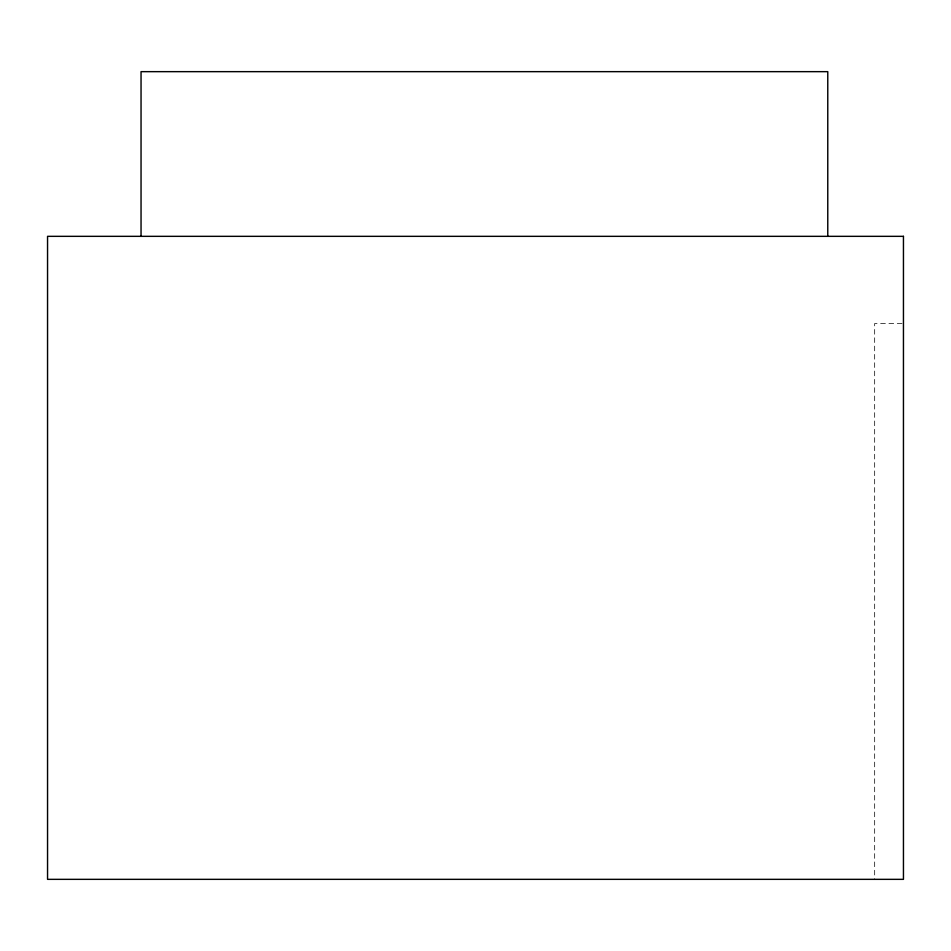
<?xml version="1.0" encoding="UTF-8"?>
<svg xmlns="http://www.w3.org/2000/svg" width="951" height="951" viewBox="0 0 951 951"><rect width="100%" height="100%" fill="white"/><g stroke="black" fill="none" stroke-linecap="round" stroke-linejoin="round"><path stroke-width="0.71" stroke-dasharray="4.75 3.57" d="M902.012 323.518L874.67 323.518L874.67 879.342"/><path stroke-width="1.43" d="M827.774 236.335L827.774 71.658L141.045 71.658L141.045 236.335M903.45 236.335L47.55 236.335L47.55 879.342L903.45 879.342L903.45 236.335"/></g></svg>
